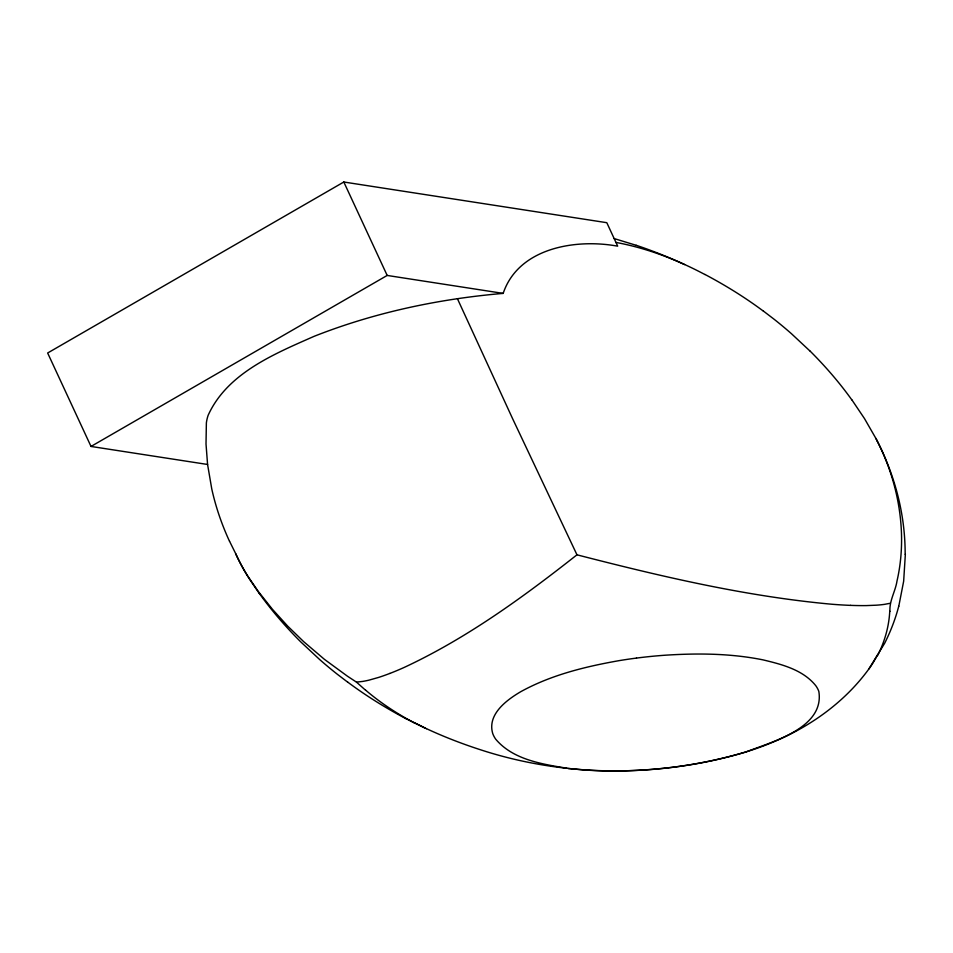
<?xml version="1.0" encoding="UTF-8"?>
<svg xmlns="http://www.w3.org/2000/svg" width="953" height="953" viewBox="0 0 953 953"><rect width="100%" height="100%" fill="white"/><g stroke="black" fill="none" stroke-linecap="round" stroke-linejoin="round"><path stroke-width="1.43" d="M905.35 554.312L903.658 581.211L898.774 606.311M889.947 611.35C889.268 600.7 895.415 591.396 896.999 581.02C900.645 565.248 902.014 548.988 901.455 532.822C900.24 500.718 891.579 469.007 876.939 440.441M207.575 464.468L206.015 443.979L206.372 422.929A108.404 62.588 0 0 1 208.135 415.305C227.219 373.183 274.309 353.92 314.061 336.349C374.434 312.489 438.583 298.944 503.172 293.393C518.515 247.625 575.993 238.5 617.687 246.172L606.799 222.692L343.819 182.011L47.65 353.003L91.011 446.445L207.575 464.468L211.757 488.889A693.903 400.617 0 0 0 229.518 541.304M877.618 654.949L872.674 663.431A242.288 139.877 0 0 1 868.874 668.97C844.239 702.861 808.656 727.818 770 743.352A211.34 122.008 0 0 1 745.77 751.977C659.536 777.553 565.451 777.684 479.788 749.534A388.062 224.05 0 0 1 426.491 728.676M868.874 668.97L884.575 643.418A491.772 283.923 0 0 0 898.727 606.299M850.576 605.381A273.523 157.924 0 0 1 831.54 604.214C745.294 596.34 660.679 576.351 576.97 554.813C523.018 597.293 466.887 638.165 404.441 667.314A252.962 146.047 0 0 1 389.86 673.437M91.011 446.445L387.18 275.441L503.172 293.393M890.221 603.273L884.491 604.357A67.758 39.121 0 0 1 876.045 605.203L866.277 605.596A173.053 99.91 0 0 1 850.576 605.358M229.566 541.304L235.725 553.717A412.673 238.25 0 0 0 247.935 576.386L258.215 591.348L272.427 609.289L287.723 626.145L303.733 641.714L324.485 659.393L347.476 676.225L356.47 682.122L362.605 681.431A58.193 33.593 0 0 0 369.192 680.085L378.615 677.416A159.139 91.881 0 0 0 389.837 673.426M617.425 770.965C660.786 770.381 704.231 764.556 745.794 752C771.525 741.887 824.798 728.247 818.83 691.378A57.061 32.938 0 0 0 815.839 685.767C803.129 669.816 781.972 664.408 763.019 659.869C730.939 653.389 697.941 653.103 665.385 655.199A294.406 169.979 0 0 0 636.497 658.082M568.214 768.499L582.736 769.833A228.398 131.859 0 0 0 617.425 770.929M567.095 768.249C542.031 764.103 513.024 759.744 495.703 739.183A57.037 32.926 0 0 1 492.713 733.488C487.078 714.44 506.543 700.014 520.838 691.652C551.084 674.974 585.118 666.647 618.902 660.679A296.228 171.028 0 0 1 636.497 658.082M615.757 242.384C646.992 248.137 676.904 259.645 704.886 274.512M614.208 238.584L636.199 245.314M425.145 728.092L426.444 728.7M425.646 728.33L406.204 718.729M424.847 727.961L413.983 722.565M763.389 311.059L773.8 319.005A603.988 348.715 0 0 1 791.586 333.836L810.264 351.288M347.714 682.181L337.302 674.236A603.988 348.715 0 0 1 319.517 659.405L300.838 641.965A713.07 411.684 0 0 1 259.335 593.469M365.547 690.21L356.47 682.122M851.827 399.772L864.49 418.581L875.95 438.523M259.276 593.481L249.638 579.305M875.89 438.428L876.343 439.297M876.248 439.095L876.748 440.072M876.593 439.774L877.141 440.834M877.284 441.12L881.704 450.173A699.526 403.869 0 0 1 905.159 554.312M576.97 554.813L512.464 418.379L457.416 298.694M343.819 182.011L387.18 275.441M406.121 718.776A505.197 291.678 0 0 1 347.774 682.157M810.288 351.276A713.07 411.684 0 0 1 851.768 399.784M704.97 274.464A505.197 291.678 0 0 1 763.329 311.083M636.223 245.278A388.181 224.11 0 0 1 684.611 264.577M249.65 579.305A484.958 279.991 0 0 1 235.701 553.729M889.745 611.35A306.139 176.746 0 0 1 877.892 654.997M413.84 722.648A319.315 184.358 0 0 1 365.654 690.163"/></g></svg>
